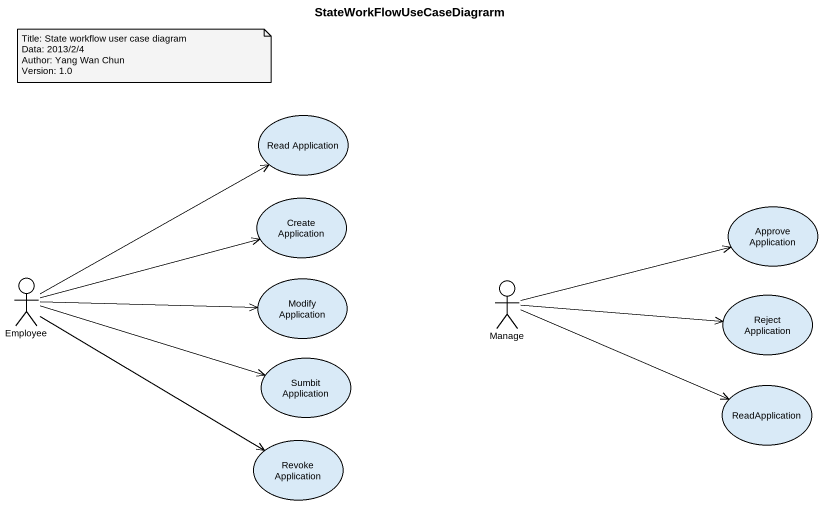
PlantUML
@startuml
title StateWorkFlowUseCaseDiagrarm
usecase "Read Application" as Read_Application
usecase "Create Application" as Create_Application
usecase "Approve Application" as Approve_Application
actor Employee
usecase "Modify Application" as Modify_Application
actor Manage
usecase "Reject Application" as Reject_Application
usecase "Sumbit Application" as Sumbit_Application
usecase ReadApplication
usecase "Revoke Application" as Revoke_Application
Employee -up-> Read_Application
Employee -right-> Create_Application
Employee -right-> Modify_Application
Employee -right-> Sumbit_Application
Employee -right-> Revoke_Application
Manage -right-> Approve_Application
Manage -right-> Reject_Application
Manage -right-> ReadApplication
note as N1
  Title: State workflow user case diagram
  Data: 2013/2/4
  Author: Yang Wan Chun
  Version: 1.0
end note
@enduml
